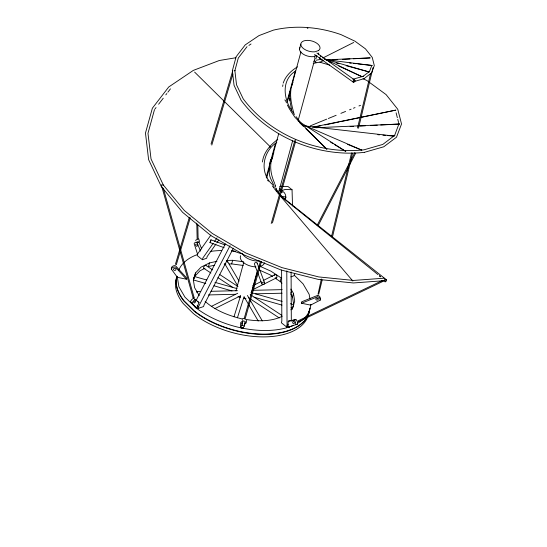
<?xml version="1.0" encoding="UTF-8"?>
<svg xmlns="http://www.w3.org/2000/svg" width="547" height="547" viewBox="0 0 547 547"><rect width="100%" height="100%" fill="white"/><g stroke="black" fill="none" stroke-linecap="round" stroke-linejoin="round"><path stroke-width="0.82" d="M285.096 100.395L284.878 99.855M197.139 239.169L196.797 223.087M289.698 91.732L289.766 100.491M246.594 320.31L246.499 321.992L245.719 323.53M176.004 266.266L186.513 277.808L186.418 279.209L177.365 277.322L171.348 269.076L171.437 267.668A3.726 3.118 3.7 0 1 175.45 265.657M242.93 327.571L242.895 328.166L240.393 327.646L240.714 322.559L242.759 320.87L245.261 321.397A3.726 0.342 -78.2 0 1 244.413 325.937L242.895 328.166L240.393 327.646L241.911 325.41A3.726 0.342 -78.2 0 0 242.759 320.87M318.149 295.489A3.726 3.118 3.7 0 1 320.31 298.737L320.214 300.139L310.6 305.123L301.547 303.236L301.636 301.835L317.752 295.353M371.755 65.606L369.3 71.924L369.594 71.411L362.907 76.464L363.399 76.231L352.897 79.24M163.286 188.195L194.082 297.431L193.44 297.937L193.132 297.527M274.731 183.532C271.599 176.613 269.726 169.016 271.203 161.317L278.738 133.584M244.42 324.241L244.372 324.918L244.591 324.385M244.906 322.716L244.728 323.797M289.999 93.147L290.17 91.759M300.939 51.869L291.332 87.219C289.377 96.504 291.797 105.899 294.32 114.808M282.649 86.46L282.922 84.806M242.034 323.106C241.391 326.6 242.923 320.918 242.171 322.518M205.768 283.469L193.46 279.975L193.898 278.32L194.438 276.522L206.745 280.016M194.438 276.522L194.24 277.322M290.997 307.66L292.638 308.125L293.616 304.672L290.334 303.742M262.444 161.98C263.558 152.449 270.293 144.866 277.773 139.417M232.352 70.761L236.113 56.765L245.213 44.902L259.005 35.589L273.425 30.126C295.824 24.861 319.448 26.988 341.048 34.639L354.989 41.203L365.458 48.854L372.24 57.401L374.305 65.551L371.707 72.73L363.994 78.706M298.211 120.285L314.532 60.204L314.928 58.591L314.409 55.985M318.033 294.19L321.369 278.977M331.496 236.687L351.557 152.934M357.512 128.053L370.62 73.325M318.716 294.218L322.169 279.989M332.296 237.699L352.548 153.119M358.511 128.244L373.006 67.705M270.69 159.492L269.637 163.82L269.268 172.49M316.563 56.553L315.934 58.734M193.337 280.44L195.539 272.946L201.043 267.141L209.474 262.929L216.94 261.316M210.896 235.08L197.645 253.87L197.187 255.565L202.39 259.722L202.855 258.027L213.139 243.429M209.474 262.929L208.489 266.539L214.301 265.281M196.674 307.393L198.007 308.453L198.465 306.758L230.068 245.644M229.2 263.975L231.682 263.914L232.66 260.31L243.374 261.746M269.815 146.863L269.917 146.48M299.503 48.963L300.823 44.109M235.989 290.915L243.805 262.15M266.656 178.055L269.343 168.168M287.38 101.769L290.266 91.164M251.668 291.585L257.028 271.859M278.444 193.036L292.7 140.565M279.038 190.144L281.698 192.27L282.19 190.465L285.178 189.447L292.05 189.741L292.522 205.925M285.254 199.511C286.505 196.858 285.602 193.501 283.325 191.717L281.698 192.27M281.944 283.243L280.173 281.493L281.151 277.89L270.943 271.175L259.654 266.122M294.505 274.081L294.04 275.777L290.847 276.864M293.732 304.706L292.474 296.98L293.459 293.377L290.936 289.055M281.602 269.972L281.835 321.082L281.377 322.785L286.58 326.942L287.045 325.239L286.792 270.902M292.125 309.54L294.717 301.096L293.459 293.377M266.218 177.125L275.503 143.355M287.503 99.698L295.435 70.871M291.332 87.219L292.33 83.705M271.203 161.317L273.062 155.765M260.488 261.24L244.16 318.641L244.68 318.429M271.223 223.518L294.792 140.688M261.48 261.445L245.152 318.846L244.208 318.812M272.447 222.903L295.551 141.721M175.956 264.495L175.478 264.105L189.269 217.549M211.053 144.039L232.831 70.529M176.387 264.454L180.093 252.078M180.578 250.444L190.26 217.774M211.798 145.078L232.851 74.016M298.71 321.376L298.081 321.595L297.958 320.904L382.681 280.392M195.539 272.946L193.344 279.948L194.602 287.667L199.224 295.585M233.972 316.802L240.571 295.777M237.432 317.786L244.03 296.761M285.226 199.299L285.903 197.139L281.343 196.188M310.6 305.123L310.812 304.46A68.512 37.011 15.2 0 1 297.37 323.427M210.657 241.179L210.944 239.812L225.132 244.953M323.298 60.512L321.376 61.749L313.205 63.438M283.189 83.151C285.548 76.026 291.202 70.577 297.554 66.864M292.529 83.267L293.014 82.214M195.703 240.81L196.366 239.422M154.5 109.578L147.977 133.324L151.034 158.986L163.423 185.18M210.383 241.87L209.966 242.567L224.154 247.709M196.038 300.556L225.296 243.969M194.828 299.25L199.012 302.587L196.865 307.544L196.086 307.804L184.995 297.192L178.903 286.758L177.242 276.584M233.364 248.194L204.058 304.857L203.6 306.552L198.007 308.453M317.13 225.371L349.294 163.3M350.47 161.03L354.784 152.702M318.012 225.856L348.207 167.567M349.383 165.297L355.659 153.187M314.532 60.204L313.78 61.544M272.372 155.314L273.876 152.702M214.609 241.35L217.063 237.87M215.962 244.058L207.142 256.564L206.684 258.259L202.39 259.722M216.94 242.67L218.903 239.887M155.013 108.915L156.039 107.574M158.616 104.231L163.245 98.214M165.816 94.87L166.842 93.53M167.867 92.197L170.445 88.853M247.018 46.68L238.301 58.009L234.813 70.891L234.841 70.385L236.523 84.799L243.203 98.822C270.478 135.424 318.915 154.822 363.974 149.823L382.811 144.415L394.831 135.287L394.496 135.786L399.043 123.643L399.023 124.244M161.556 184.831C160.852 185.631 162.828 185.508 162.254 184.763M210.944 239.812L209.966 242.567M194.561 276.55L200.058 270.744L204.981 268.29M290.867 309.841L292.515 308.098M269.808 147.109L270.197 146.753M295.12 71.349C280.495 80.614 283.743 101.086 293.465 113.003M276.775 142.446C262.546 151.492 259.107 173.187 272.577 184.565M242.198 319.277L243.422 318.327M248.926 45.401L251.032 43.986M323.578 57.613L353.704 42.461M316.891 55.589L313.622 56.649A9.86 5.326 15.2 0 1 302.99 54.03A9.86 5.326 15.2 0 1 299.92 47.637M211.299 306.436L237.719 293.247M252.7 285.766L261.001 281.623M263.264 280.488L274.587 274.84M214.752 308.679L240.413 295.865M253.131 289.52L276.529 277.835M282.095 316.357C270.854 321.834 257.596 321.356 245.507 319.407M298.484 321.718L384.596 280.597M320.255 57.934L319.455 57.811M310.211 125.906L326.723 119.15M328.296 118.508L336.159 115.294M340.877 113.359L345.595 111.431M349.526 109.824L351.099 109.181M353.458 108.217L355.03 107.574M358.962 105.968L360.535 105.325M301.547 303.236L317.663 296.754M321.034 59.281L315.981 60.252M279.688 186.766L281.185 186.26L288.057 186.554L292.05 189.741M196.243 242.403A3.726 2.448 71.2 0 1 197.132 242.786L198.964 242.164L201.72 249.001M297.383 322.101A3.726 2.448 71.2 0 1 297.493 324.111L288.529 327.099L290.361 326.47L289.561 326.874L288.529 327.099L287.811 326.518L288.255 321.205L295.982 319.626A3.726 2.448 71.2 0 1 297.117 321.294M288.255 321.205L295.982 319.626M287.045 325.239L288.474 324.754M286.58 326.942L288.727 326.21M297.493 324.111L295.66 324.733A3.726 2.448 71.2 0 0 295.435 322.32M354.189 81.517L364.261 78.631M364.432 152.319L383.768 146.781L396.493 137.208L401.525 124.012L397.765 109.27L386.086 94.597L366.962 80.553L363.003 78.672M314.081 127.205L320.754 125.81M324.925 124.935L339.113 121.967M340.781 121.619L359.967 117.612M361.635 117.263L395.843 110.104L312.515 127.205M235.866 57.743L219.306 60.505L193.351 70.378L168.729 86.98L152.367 108.197L145.475 133.044L148.599 159.608L161.221 186.404M193.501 297.24L194.082 297.431M281.329 196.954L281.862 196.961A1.839 1.456 -39.2 0 1 282.348 197.193M364.199 152.367C318.429 157.488 268.755 137.57 241.131 100.327L234.054 85.325L232.318 70.508M332.275 59.903L337.335 59.637M342.395 59.37L349.984 58.967M353.355 58.789L370.216 57.9L325.916 59.842M350.107 126.624L353.506 126.446M360.302 126.084L365.403 125.817M370.504 125.55L377.307 125.188M380.705 125.01L390.059 124.518M391.755 124.429L399.406 124.025L315.886 127.745M226.875 260.447L232.66 260.31M224.236 264.092L225.89 264.051M196.462 291.64L200.728 291.537M210.985 291.298L237.466 290.683M253.104 290.313L282.149 289.637M208.345 294.936L235.682 294.293M255.593 293.828L282.074 293.206M197.488 239.367L198.117 239.155L197.816 224.687M385.197 279.291L384.814 279.879M295.742 140.299L295.072 140.039M307.934 28.444L307.209 28.041M377.833 134.699L379.529 134.842M382.927 135.143L385.471 135.362M387.173 135.512L393.963 136.1M349.451 62.973L351.14 63.158M353.663 63.438L356.193 63.719M357.875 63.903L372.192 65.49L326.026 59.726M304.706 125.919L393.977 136.059M231.682 263.914L243.217 265.466M241.911 325.41L244.413 325.937M336.453 63.062L338.88 63.725M346.183 65.708L368.883 71.889L324.241 58.994M214.944 282.341L237.09 288.631M250.964 292.57L282.129 301.418M213.966 285.794L232.017 290.915M254.088 297.185L281.972 305.103M242.212 318.963C228.878 315.715 215.484 310.662 205.132 301.411M319.879 62.214L329.643 65.086M232.037 250.567L241.459 253.815M320.2 55.582L320.713 56.026M353.116 81.735L352.849 81.633A1.299 1.012 74 0 1 352.405 81.216M347.618 144.387L361.738 150.138M304.194 125.242L361.752 150.09M259.428 270.068L269.965 274.785L272.686 276.57M329.567 61.845L331.113 62.556M338.873 66.105L362.148 76.758L324.61 58.987M315.462 61.654L315.913 62.16M330.634 142.186L332.802 143.505M334.251 144.387L345.82 151.444L298.088 120.955M275.408 278.361L280.173 281.493M205.665 265.295L212.694 269.917M219.73 274.539L238.007 286.553M250.17 294.553L281.808 315.345M203.867 268.379L210.896 273.001M217.925 277.623L232.687 287.325M248.365 297.63L279.298 317.964M316.87 52.997L354.921 80.211A1.279 0.711 -54.4 0 1 354.121 82.153A1.279 0.711 -54.4 0 1 353.287 81.209A1.279 0.711 -54.4 0 1 354.921 80.211M314.587 54.495L353.294 82.173M280.037 195.265L386.387 279.743M279.524 188.339L282.19 190.465M380.678 276.809L379.351 275.75L380.678 276.782M193.597 298.259L195.3 299.619A3.726 1.962 -51.4 0 0 194.985 299.777M197.303 301.226L199.012 302.587M197.139 305.698L198.465 306.758M190.452 301.773L196.086 307.804L190.452 301.773A3.726 1.962 -51.4 0 1 193.276 298.416M280.372 195.881L378.018 274.642M319.626 57.961L322.101 60.307L321.793 59.459M299.783 122.843L303.394 126.357M305.8 128.702L326.86 149.208M194.629 72.108L270.321 146.822M294.259 275.175L303.059 283.852L309.151 294.286L309.917 298.977M326.86 149.181L294.97 117.331L290.238 110.282M175.915 267.668L186.418 279.209M315.619 61.818L315.886 62.242M267.476 180.113L268.44 181.221M277.295 192.428L352.863 281.049M322.368 57.298L323.236 58.317M279.558 193.741L275.408 188.558M163.307 185.009L184.312 210.486L212.414 233.542L245.719 252.933L281.965 267.627L318.71 276.919L353.485 280.44L384.001 278.204A1.299 0.814 85.8 0 1 384.206 278.273L384.404 278.409A1.238 0.779 85.8 0 1 384.773 279.209M161.338 186.568L182.568 212.311L210.964 235.613L244.598 255.196L281.192 270.033L318.272 279.408L353.355 282.956L383.994 280.72A1.306 0.814 85.8 0 0 384.206 280.693M280.529 194.917L282.737 197.816M301.452 123.622L296.009 116.593M274.608 189.009L276.844 191.853M272.283 185.741L274.143 188.353M385.396 279.414L385.587 279.886M290.792 294.101L292.474 296.98M227.586 261.493L239.06 281.124M247.435 295.462L262.3 320.898M224.776 263.75L237.514 285.555M244.194 296.987L258.211 320.973M198.711 238.813L199.491 241.569M287.36 105.01L289.807 109.598M285.596 100.696L286.478 102.85M197.132 242.786L200.496 251.141M257.22 263.169L264.611 282.813M261.876 283.859L254.485 264.215A1.463 1.149 -20.6 0 1 255.805 262.519A1.463 1.149 -20.6 0 1 257.24 263.77M197.693 254.574L194.158 243.695A3.726 2.448 71.2 0 1 195.662 242.383M275.319 185.652L274.915 184.257M274.252 187.491C273.466 182.349 269.281 178.418 269.432 173.146M161.857 186.835L193.112 297.712M276.249 188.202L277.069 191.224M396.103 112.791L397.354 117.701M397.772 119.335L398.606 122.61M291.23 108.484L291.592 109.926M275.387 185.884L275.674 187.129M291.291 108.115L290.307 102.918M290.197 102.234L289.821 98.323M291.093 271.989L291.319 321.233M293.636 325.287A68.512 37.011 15.2 0 1 195.115 307.168M178.678 270.28A68.512 37.011 15.2 0 1 197.658 254.464M210.178 251.429A68.512 37.011 15.2 0 1 221.508 250.553M231.484 250.882A68.512 37.011 15.2 0 1 235.6 251.285M306.935 317.287A68.512 37.011 15.2 0 1 194.137 310.771L184.018 300.795A68.512 37.011 15.2 0 1 176.92 276.201M309.834 308.064A68.512 37.011 15.2 0 1 307.346 316.576M171.348 269.076A3.726 3.118 3.7 0 1 175.361 267.059M175.566 268.639A1.231 1.032 3.7 0 1 175.3 270.307A1.231 1.032 3.7 0 1 173.515 269.486A1.231 1.032 3.7 0 1 175.006 268.379M318.06 296.891A3.726 3.118 3.7 0 1 320.214 300.139M317.308 298.074A1.231 1.032 3.7 0 1 318.067 299.653A1.231 1.032 3.7 0 1 316.057 299.681A1.231 1.032 3.7 0 1 316.672 298.088M318.026 298.388A1.231 1.032 3.7 0 1 317.486 298.662M196.715 242.068A3.726 2.448 71.2 0 1 198.964 242.164M196.776 244.106A1.231 0.807 71.2 0 1 197.262 245.924A1.231 0.807 71.2 0 1 195.97 245.829A1.231 0.807 71.2 0 1 195.929 244.044M192.161 303.141A3.726 1.962 -51.4 0 1 194.349 300.187M194.944 300.939A1.231 0.65 -51.4 0 1 195.402 302.006A1.231 0.65 -51.4 0 1 193.898 302.901A1.231 0.65 -51.4 0 1 194.465 301.226M294.156 320.248A3.726 2.448 71.2 0 1 295.284 321.916M294.341 323.222A1.231 0.807 71.2 0 1 292.987 323.284A1.231 0.807 71.2 0 1 293.069 321.424A1.231 0.807 71.2 0 1 294.368 322.634M291.052 289.76A1.798 0.732 88.7 0 1 291.346 291.859A1.798 0.732 88.7 0 1 290.614 293.007M196.817 291.968A1.798 0.732 88.7 0 1 197.07 292.686M204.366 268.297A1.798 0.786 -56.7 0 1 203.997 266.594A1.798 0.786 -56.7 0 1 205.932 265.63M226.369 260.803A1.798 1.326 -30.3 0 1 227.614 262.218M274.204 275.449A1.798 1.292 63.5 0 1 275.955 274.874A1.798 1.292 63.5 0 1 276.905 277.226A1.798 1.292 63.5 0 1 275.162 277.794M306.853 317.602A68.512 37.011 15.2 0 1 194.048 311.086L183.936 301.11A68.512 37.011 15.2 0 1 176.838 276.508M309.746 308.378A68.512 37.011 15.2 0 1 307.64 316.166M307.318 317.91A68.512 37.011 15.2 0 1 259.381 336.822A68.512 37.011 15.2 0 1 193.378 313.561L183.259 303.585A68.512 37.011 15.2 0 1 176.941 276.679M309.076 310.853A68.512 37.011 15.2 0 1 307.927 316.398M245.979 298.607A7.699 4.157 15.2 0 1 243.436 298.457M240.229 297.547A7.699 4.157 15.2 0 1 238.02 296.344M318.723 52.977A9.86 5.326 15.2 0 1 318.306 54.303M320.802 56.3A1.839 1.662 -50.4 0 1 320.836 56.614M259.716 260.953A12.472 6.735 15.2 0 1 242.321 253.48M264.474 262.827A12.472 6.735 15.2 0 1 258.129 266.786M255.941 266.881A12.472 6.735 15.2 0 1 244.037 263.032A12.472 6.735 15.2 0 1 240.625 255.716M353.868 79.773A1.299 1.012 74 0 1 354.025 80.067M354.107 81.024A1.238 0.964 74 0 1 353.998 81.305M318.58 50.55L314.942 51.787A9.86 5.326 15.2 0 1 300.905 45.08A9.86 5.326 15.2 0 1 312.44 41.155A9.86 5.326 15.2 0 1 318.58 50.55M262.266 284.324A1.463 1.149 -20.6 0 0 264.632 283.414A1.463 1.149 -20.6 0 0 262.827 282.266A1.463 1.149 -20.6 0 0 262.266 284.324M385.464 281.732A1.272 0.67 -51.4 0 0 386.503 279.873A1.272 0.67 -51.4 0 0 384.876 280.659A1.272 0.67 -51.4 0 0 385.464 281.732"/></g></svg>
